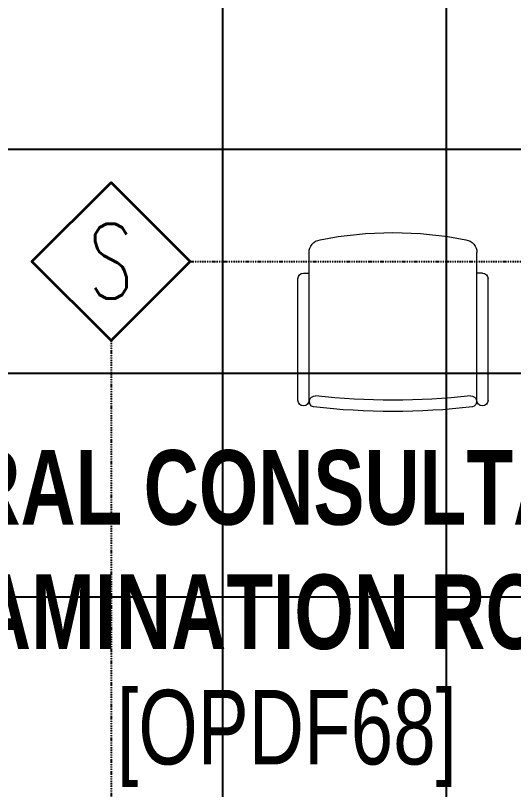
# Model space of a CAD drawing. Extents: x -12260 to 57327, y -29287 to 19916.
# Drawn here: x 10241 to 11576, y 5794 to 7869 of the extents above; entities that cross this region are included whole.
import ezdxf
from ezdxf.enums import TextEntityAlignment as Align

# ---------------------------------------------------------------- set-up
doc = ezdxf.new("R2010")
doc.units = 0
doc.header["$LTSCALE"] = 0.25
doc.linetypes.add('DASHDOT', pattern=[25.4, 12.7, -6.35, 0, -6.35])
for name, color, linetype, lineweight in [('01-First Floor$0$72_EGR_BASE_TEXT', 252, 'Continuous', 5), ('01-First Floor$0$LOADING', 253, 'Continuous', 5), ('E-LITE-CLNG-CNDT', 6, 'DASHDOT', 35), ('F-ALRM-CLNG @ 100', 33, 'Continuous', 35), ('F-ALRM-CLNG-CNDT', 51, 'DASHDOT', 25)]:
    doc.layers.add(name, color=color, linetype=linetype, lineweight=lineweight)
doc.layers.add('01-First Floor$0$FALSE CEILING', color=251, linetype='Continuous')
doc.layers.add('01-First Floor$0$TME-NON MEDICAL FURNITURE', color=242, linetype='Continuous')
doc.styles.add('01-First Floor$0$X3G_ENTITY_9EC9', font='swisscl.ttf', dxfattribs={"height": 0.2})
doc.styles.add('01-First Floor$0$X3G_ENTITY_9F38', font='swisscl.ttf', dxfattribs={"height": 0.2})
doc.styles.add('DC_SIMPLEX', font='SIMPLEX.shx', dxfattribs={"width": 0.7})

# ---------------------------------------------------------------- blocks, each defined once
blk = doc.blocks.new('01-First Floor$0$GF21016-P')
at = {"layer": '01-First Floor$0$LOADING', "extrusion": (-1.24384e-09, -1.20261e-09, -1)}
for p, q in [((0.0128, 0.0179), (0.0128, 0.4136)), ((0.4628, 0.0179), (0.4628, 0.4136)), ((-0.0022, 0.3585), (0.0128, 0.3585)), ((0.4778, 0.3585), (0.4628, 0.3585)), ((-0.0172, 0.0179), (-0.0172, 0.3435)), ((0.4928, 0.0179), (0.4928, 0.3435)), ((0.4778, 0.0029), (0.4778, 0.0029))]:
    blk.add_line(p, q, dxfattribs=at)
for centre, radius, start, end in [((-0.2378, -0.5362), 1.0036, 78.7568, 101.2432), ((-0.0478, 0.4136), 0.035, 0, 80.6557), ((-0.4278, 0.4136), 0.035, 99.3443, 180), ((0.0022, 0.3435), 0.015, 0, 90), ((-0.4778, 0.3435), 0.015, 90, 180), ((-0.0284, 0.0145), 0.015, 284.3864, 95.5209), ((-0.2378, 1.8928), 1.8749, 263.6341, 276.3659), ((-0.4471, 0.0145), 0.015, 84.4791, 255.6136), ((0.0022, 0.0179), 0.015, 270, 0), ((0.0022, 0.0179), 0.015, 180, 270), ((-0.2378, 1.8734), 1.8855, 263.5119, 276.4881), ((-0.4778, 0.0179), 0.015, 270, 0), ((-0.4778, 0.0179), 0.015, 180, 270)]:
    blk.add_arc(centre, radius, start, end, dxfattribs=at)
blk = doc.blocks.new('01-First Floor')
at = {"layer": '01-First Floor$0$FALSE CEILING', "linetype": 'Continuous'}
for p, q in [((10796.4, 5110), (10796.4, 8553.5)), ((11396.4, 5110), (11396.4, 8553.5)), ((8396.4, 7510), (13106, 7510)), ((8396.4, 6910), (13106, 6910)), ((8396.4, 6310), (13106, 6310))]:
    blk.add_line(p, q, dxfattribs=at)
at = {"layer": '01-First Floor$0$TME-NON MEDICAL FURNITURE', "color": 1, "extrusion": (4.75185e-05, -1.86519e-05, 1), "xscale": 1000.000000000003, "yscale": 1000.000000000003, "zscale": -1000.000000000001, "rotation": 359.9999749532386}
blk.add_blockref('01-First Floor$0$GF21016-P', (11015.3, 6819.3, 0.2), dxfattribs=at)
at = {"layer": '01-First Floor$0$72_EGR_BASE_TEXT', "insert": (10926, 6703.5, -0.1), "char_height": 200, "width": 3508.102, "attachment_point": 2, "style": '01-First Floor$0$X3G_ENTITY_9EC9'}
blk.add_mtext('{\\fSwis721 LtCn BT|b1|i0|c0|p34;GENERAL CONSULTATION / EXAMINATION ROOM}', dxfattribs=at)
at = {"layer": '01-First Floor$0$72_EGR_BASE_TEXT', "insert": (10968.8, 6060.8, -0.1), "char_height": 200, "attachment_point": 2, "style": '01-First Floor$0$X3G_ENTITY_9F38'}
blk.add_mtext('[OPDF68]', dxfattribs=at)
blk = doc.blocks.new('A$C5CF53093')
blk.add_lwpolyline([(0, -212.1), (-212.1, 0), (0, 212.1), (212.1, 0)], close=True)
blk = doc.blocks.new('*U55')
at = {"xscale": 0.01, "yscale": 0.01, "zscale": 0.01}
blk.add_blockref('A$C5CF53093', (0.007, -0.007), dxfattribs=at)
at = {"color": 6, "style": 'DC_SIMPLEX', "width": 0.7, "flags": 8}
blk.add_attdef('TYPE', text='', height=2, rotation=360, dxfattribs=at).set_placement((0, 0), align=Align.MIDDLE_CENTER)

msp = doc.modelspace()

# ---------------------------------------------------------------- linework, layer by layer
at = {"layer": 'F-ALRM-CLNG-CNDT'}
msp.add_lwpolyline([(10709.3, 7209.3), (14006.7, 7209.3, -0.414214), (14106.7, 7109.3), (14106.7, 3801.4)], format="xyb", dxfattribs=at)
msp.add_lwpolyline([(10497.1, 6997.2), (10497.1, 2101.4)], dxfattribs=at)

# ---------------------------------------------------------------- block references
at = {"layer": 'E-LITE-CLNG-CNDT'}
msp.add_blockref('01-First Floor', (0, 0), dxfattribs=at)
at = {"layer": 'F-ALRM-CLNG @ 100', "xscale": 100, "yscale": 100, "zscale": 100}
msp.add_blockref('*U55', (10496.4, 7210), dxfattribs=at).add_auto_attribs({'TYPE': 'S'})

doc.saveas('drawing.dxf')
